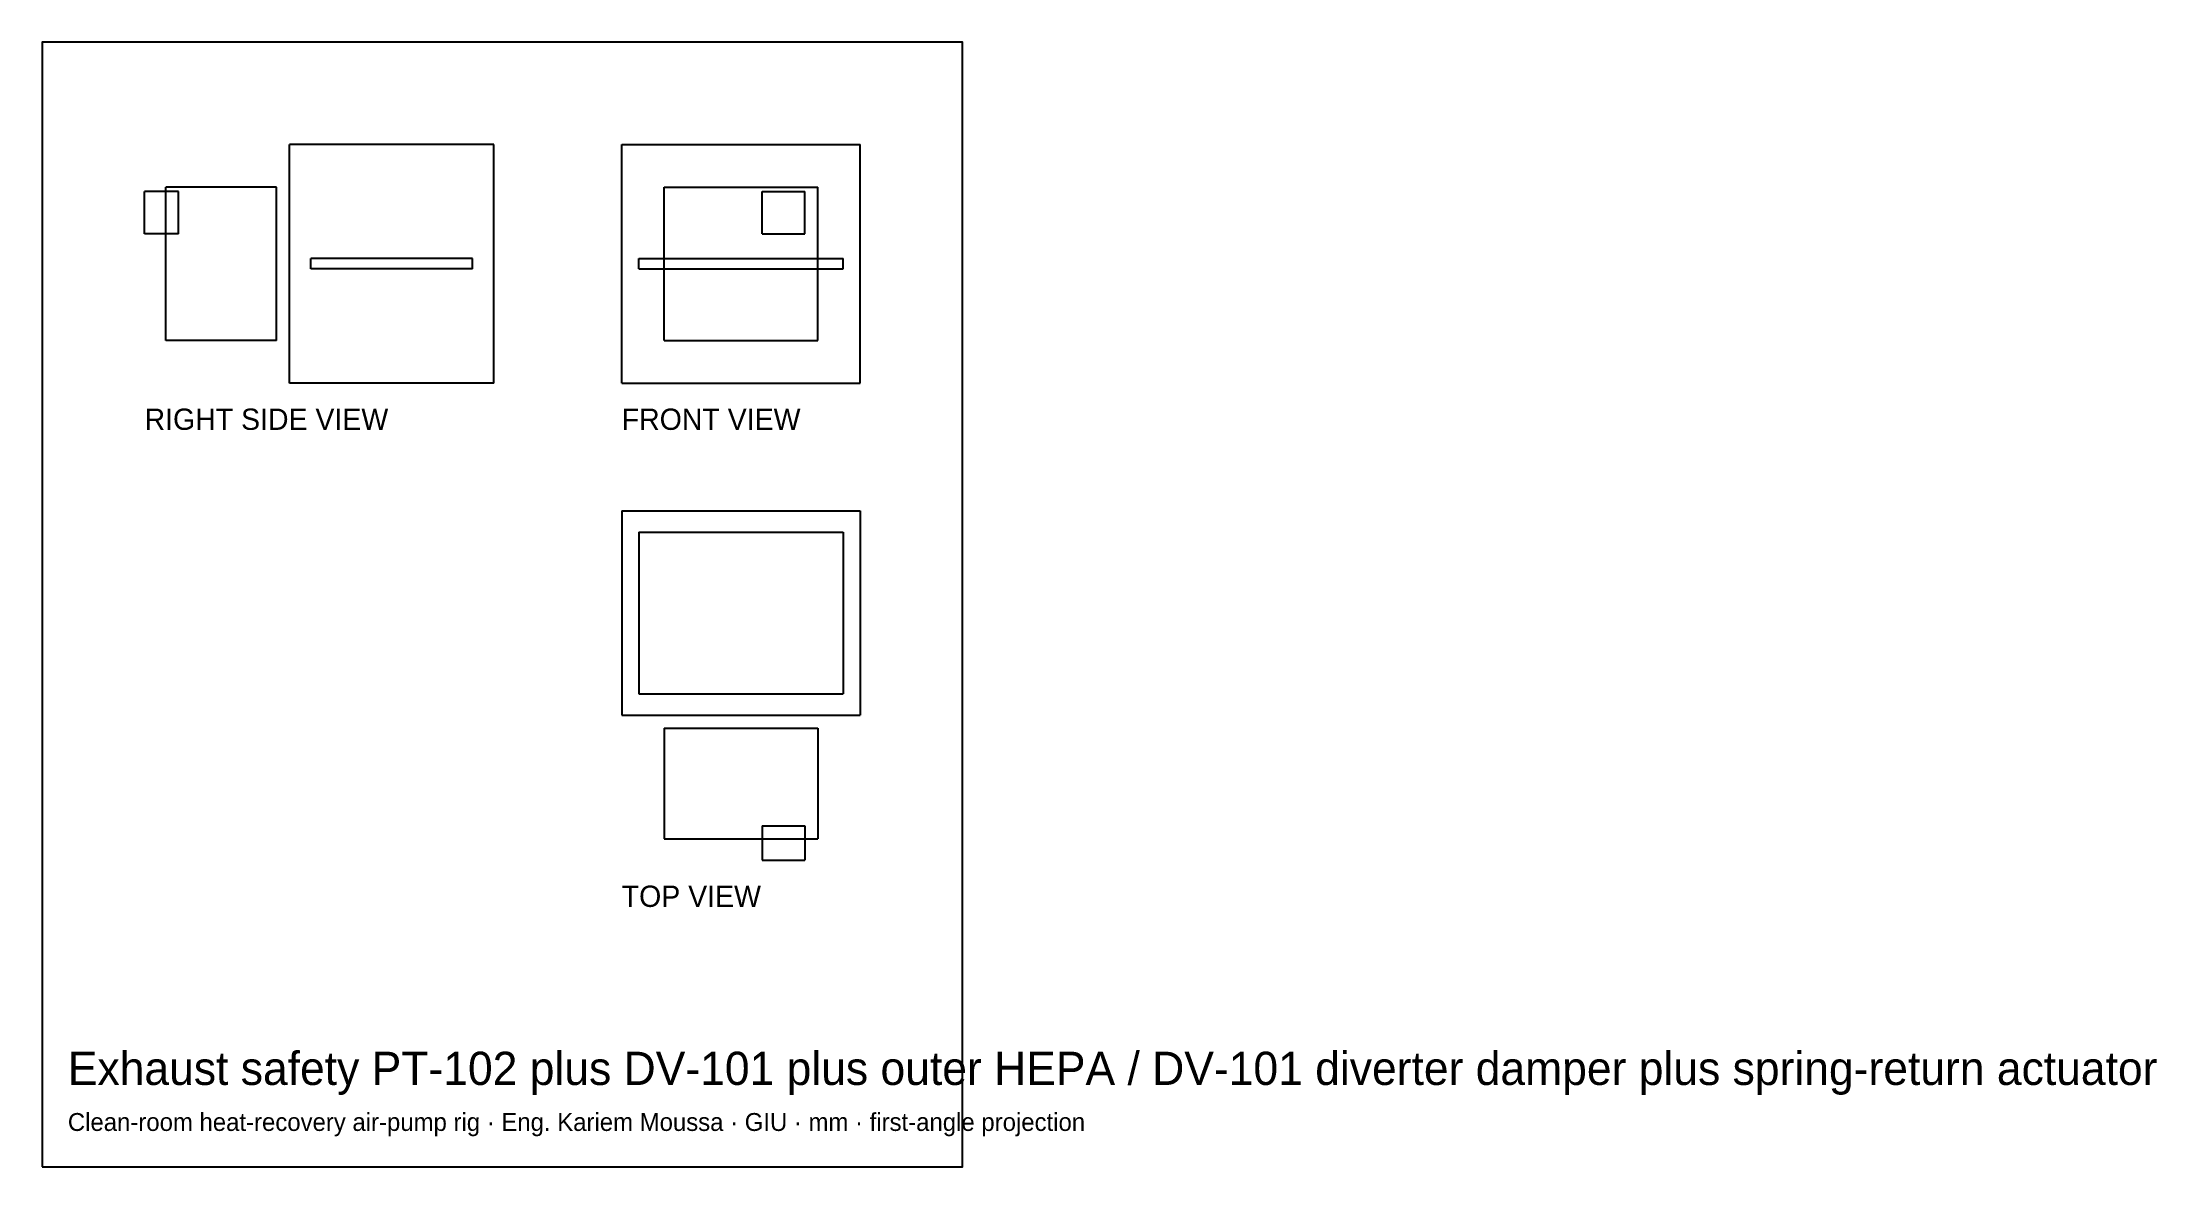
# Model space of a CAD drawing. Header units: millimetres. Extents: x -317 to -69, y 7 to 139.
import ezdxf

# ---------------------------------------------------------------- set-up
doc = ezdxf.new("R2010")
doc.units = ezdxf.units.MM
for name, color, linetype in [('BORDER', 7, 'Continuous'), ('HIDDEN', 8, 'Continuous'), ('TEXT', 5, 'Continuous'), ('VISIBLE', 7, 'Continuous')]:
    doc.layers.add(name, color=color, linetype=linetype)

msp = doc.modelspace()

# ---------------------------------------------------------------- linework, layer by layer
at = {"layer": 'BORDER'}
msp.add_lwpolyline([(-317, 7), (-209, 7), (-209, 139), (-317, 139)], close=True, dxfattribs=at)
at = {"layer": 'HIDDEN'}
for points in [[(-264, 127), (-288, 127)], [(-288, 99), (-288, 127)], [(-264, 99), (-264, 127)], [(-249, 127), (-221, 127)], [(-249, 99), (-249, 127)], [(-221, 99), (-221, 127)], [(-289.5, 122), (-302.5, 122)], [(-302.5, 104), (-302.5, 122)], [(-289.5, 104), (-289.5, 122)], [(-244, 122), (-226, 122)], [(-244, 104), (-244, 122)], [(-226, 104), (-226, 122)], [(-301, 121.5), (-305, 121.5)], [(-305, 116.5), (-305, 121.5)], [(-301, 121.5), (-302.5, 121.5)], [(-301, 116.5), (-301, 121.5)], [(-301, 116.5), (-301, 121.5)], [(-232.5, 121.5), (-227.5, 121.5)], [(-232.5, 116.5), (-232.5, 121.5)], [(-227.5, 116.5), (-227.5, 121.5)], [(-301, 116.5), (-305, 116.5)], [(-301, 116.5), (-302.5, 116.5)], [(-232.5, 116.5), (-227.5, 116.5)], [(-266.5, 113.6), (-285.5, 113.6)], [(-285.5, 112.4), (-285.5, 113.6)], [(-266.5, 113.6), (-285.5, 113.6)], [(-285.5, 112.4), (-285.5, 113.6)], [(-266.5, 112.4), (-285.5, 112.4)], [(-266.5, 112.4), (-285.5, 112.4)], [(-266.5, 112.4), (-266.5, 113.6)], [(-266.5, 112.4), (-266.5, 113.6)], [(-247, 113.6), (-223, 113.6)], [(-247, 113.6), (-223, 113.6)], [(-247, 112.4), (-247, 113.6)], [(-247, 112.4), (-247, 113.6)], [(-247, 112.4), (-223, 112.4)], [(-247, 112.4), (-223, 112.4)], [(-223, 112.4), (-223, 113.6)], [(-223, 112.4), (-223, 113.6)], [(-289.5, 104), (-302.5, 104)], [(-244, 104), (-226, 104)], [(-264, 99), (-288, 99)], [(-249, 99), (-221, 99)], [(-249, 84), (-221, 84)], [(-249, 84), (-249, 60)], [(-221, 84), (-221, 60)], [(-247, 81.5), (-223, 81.5)], [(-247, 81.5), (-223, 81.5)], [(-247, 81.5), (-247, 62.5)], [(-247, 81.5), (-247, 62.5)], [(-223, 81.5), (-223, 62.5)], [(-223, 81.5), (-223, 62.5)], [(-247, 62.5), (-223, 62.5)], [(-247, 62.5), (-223, 62.5)], [(-249, 60), (-221, 60)], [(-244, 58.5), (-226, 58.5)], [(-244, 58.5), (-244, 45.5)], [(-226, 58.5), (-226, 45.5)], [(-244, 45.5), (-226, 45.5)], [(-232.5, 47), (-227.5, 47)], [(-232.5, 47), (-227.5, 47)], [(-232.5, 47), (-232.5, 45.5)], [(-232.5, 47), (-232.5, 43)], [(-227.5, 47), (-227.5, 45.5)], [(-227.5, 47), (-227.5, 43)], [(-232.5, 43), (-227.5, 43)]]:
    msp.add_lwpolyline(points, dxfattribs=at)
at = {"layer": 'VISIBLE'}
for points in [[(-264, 127), (-288, 127)], [(-288, 99), (-288, 127)], [(-264, 99), (-264, 127)], [(-249, 127), (-221, 127)], [(-249, 99), (-249, 127)], [(-221, 99), (-221, 127)], [(-289.5, 122), (-302.5, 122)], [(-302.5, 104), (-302.5, 122)], [(-289.5, 104), (-289.5, 122)], [(-244, 122), (-226, 122)], [(-244, 104), (-244, 122)], [(-226, 104), (-226, 122)], [(-302.5, 121.5), (-305, 121.5)], [(-305, 116.5), (-305, 121.5)], [(-232.5, 121.5), (-227.5, 121.5)], [(-232.5, 116.5), (-232.5, 121.5)], [(-227.5, 116.5), (-227.5, 121.5)], [(-302.5, 116.5), (-305, 116.5)], [(-232.5, 116.5), (-227.5, 116.5)], [(-289.5, 104), (-302.5, 104)], [(-244, 104), (-226, 104)], [(-264, 99), (-288, 99)], [(-249, 99), (-221, 99)], [(-249, 84), (-221, 84)], [(-249, 84), (-249, 60)], [(-221, 84), (-221, 60)], [(-249, 60), (-221, 60)], [(-244, 58.5), (-226, 58.5)], [(-244, 58.5), (-244, 45.5)], [(-226, 58.5), (-226, 45.5)], [(-244, 45.5), (-226, 45.5)], [(-232.5, 45.5), (-232.5, 43)], [(-227.5, 45.5), (-227.5, 43)], [(-232.5, 43), (-227.5, 43)]]:
    msp.add_lwpolyline(points, dxfattribs=at)

# ---------------------------------------------------------------- texts
at = {"layer": 'TEXT'}
for s, height, p in [('RIGHT SIDE VIEW', 2.5, (-305, 93.5)), ('FRONT VIEW', 2.5, (-249, 93.5)), ('TOP VIEW', 2.5, (-249, 37.5)), ('Exhaust safety PT-102 plus DV-101 plus outer HEPA / DV-101 diverter damper plus spring-return actuator', 3.9, (-314, 16.6)), ('Clean-room heat-recovery air-pump rig · Eng. Kariem Moussa · GIU · mm · first-angle projection', 2.1, (-314, 11.2))]:
    msp.add_text(s, height=height, dxfattribs=at).set_placement(p)

doc.saveas('drawing.dxf')
